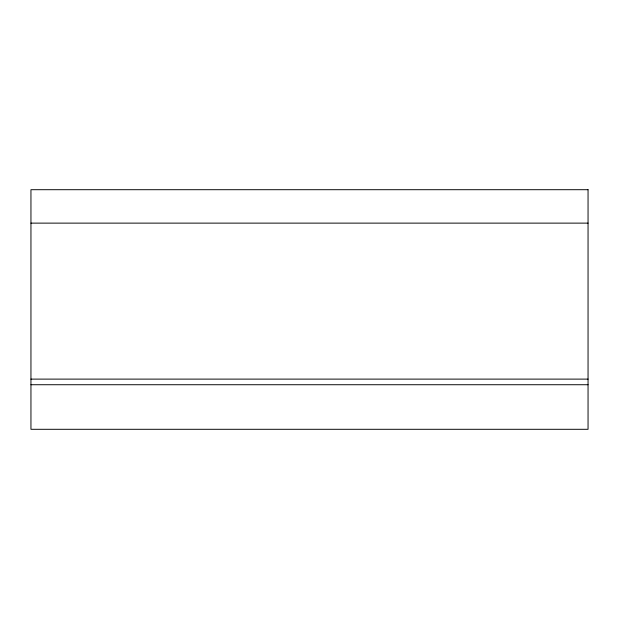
<?xml version="1.0" encoding="UTF-8"?>
<svg xmlns="http://www.w3.org/2000/svg" width="619" height="619" viewBox="0 0 619 619"><rect width="100%" height="100%" fill="white"/><g stroke="black" fill="none" stroke-linecap="round" stroke-linejoin="round"><path stroke-width="0.93" d="M30.95 223.126L588.05 223.126M30.95 379.114L588.05 379.114M30.95 384.732L588.05 384.732M588.05 189.7L30.95 189.7L30.95 429.3L588.05 429.3L588.05 189.7"/></g></svg>
